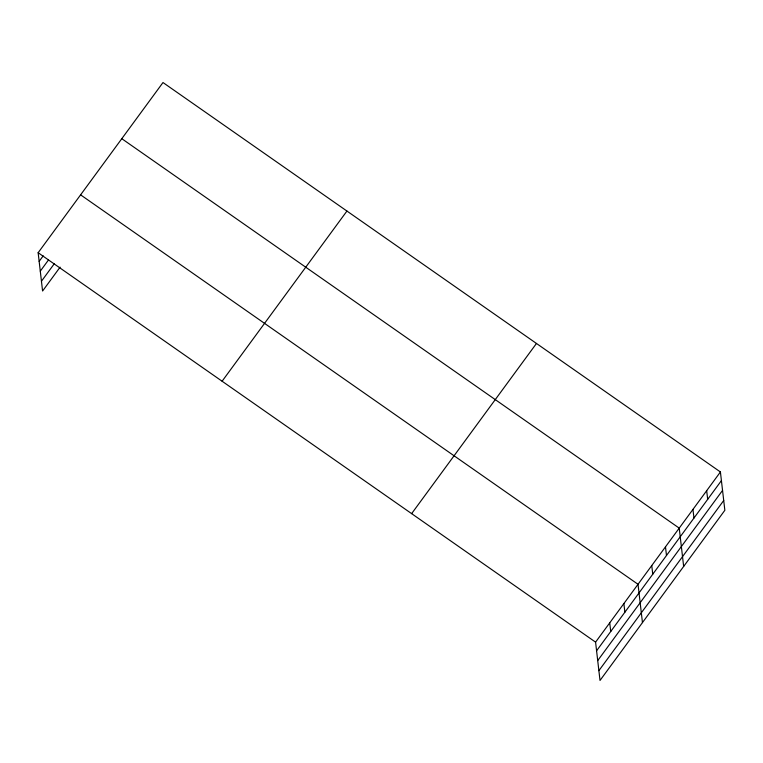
<?xml version="1.0" encoding="UTF-8"?>
<svg xmlns="http://www.w3.org/2000/svg" width="763" height="763" viewBox="0 0 763 763"><rect width="100%" height="100%" fill="white"/><g stroke="black" fill="none" stroke-linecap="round" stroke-linejoin="round"><path stroke-width="1.14" d="M60.096 267.155L42.585 291.027L38.15 252.715L162.986 82.538L720.415 471.973L724.85 510.285L600.014 680.462L595.579 642.141L720.415 471.973M39.151 261.366L43.195 255.853M40.286 271.151L48.365 260.135M41.45 281.242L54.249 263.788M222.1 381.223L346.936 211.055M411.629 513.633L536.465 343.455M596.58 650.791L721.416 480.623M597.715 660.586L722.551 490.409M598.879 670.667L723.715 500.499M121.794 138.694L679.223 528.13L683.658 566.442M80.592 194.851L638.021 584.286L642.456 622.598M38.15 252.715L595.579 642.141M706.681 490.685L707.683 499.336M692.957 509.407L693.958 518.058M665.489 546.842L666.49 555.493M651.755 565.564L652.756 574.215M623.876 603.571L624.878 612.222M609.732 622.856L610.734 631.506"/></g></svg>
